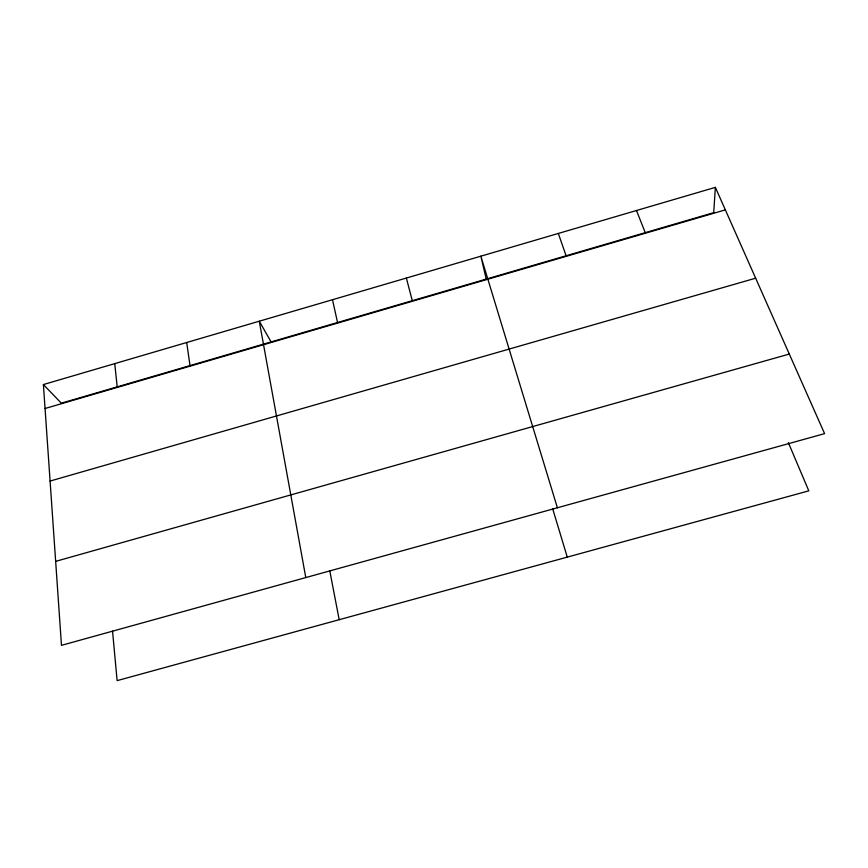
<?xml version="1.0" encoding="UTF-8"?>
<svg xmlns="http://www.w3.org/2000/svg" width="868" height="868" viewBox="0 0 868 868"><rect width="100%" height="100%" fill="white"/><g stroke="black" fill="none" stroke-linecap="round" stroke-linejoin="round"><path stroke-width="1.3" d="M715.362 187.369L713.724 212.66L61.335 403.175L43.4 384.557L715.362 187.369L824.6 433.642L61.476 645.347L43.4 384.557M45.06 408.502L725.344 209.872M50.094 481.056L755.648 278.194M55.66 561.368L789.294 354.057M271.098 341.916L259.282 321.203L305.786 577.578M788.361 442.658L808.802 490.854L117.115 680.631L112.547 631.112M636.483 210.512L645.456 233.199M558.319 233.449L566.294 256.31M557.386 507.78L480.861 256.179L486.232 279.095M552.612 508.55L567.271 557.126M406.354 278.042L412.43 301.239M332.498 299.72L337.663 323.07M329.775 570.862L339.193 619.709M186.696 342.502L190.081 366.155M114.739 363.616L117.256 387.421"/></g></svg>
